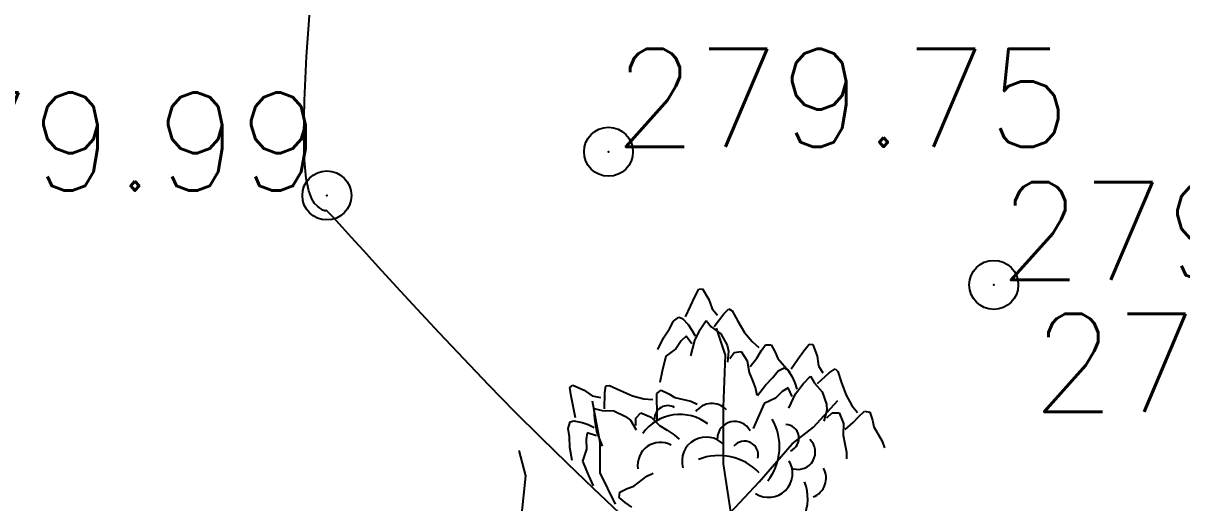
# Model space of a CAD drawing. Header units: millimetres. Extents: x 524954 to 526204, y 9523489 to 9524010.
# Drawn here: x 525160.8 to 525172.63, y 9523752.03 to 9523756.93 of the extents above; entities that cross this region are included whole.
import ezdxf
from ezdxf.enums import TextEntityAlignment as Align

# ---------------------------------------------------------------- set-up
doc = ezdxf.new("R2010")
doc.units = ezdxf.units.MM
doc.header["$PDMODE"] = 32
doc.header["$PDSIZE"] = 0.5
doc.linetypes.add('ACAD_ISO12W100', pattern=[21, 12, -3, 0, -3, 0, -3])
for name, color, linetype in [('Arbre', 34, 'ACAD_ISO12W100'), ('CN_10_00', 1, 'Continuous'), ('TopoAlt', 3, 'Continuous'), ('TOPOJIS', 7, 'Continuous')]:
    doc.layers.add(name, color=color, linetype=linetype)
doc.styles.add('Simplex 1.0', font='Simplex.shx', dxfattribs={"width": 0.99, "height": 1})

# ---------------------------------------------------------------- blocks, each defined once
blk = doc.blocks.new('TCPOINT M')
at = {"color": 0}
blk.add_point((0, 0), dxfattribs=at)
at = {"layer": 'TopoAlt', "style": 'Simplex 1.0', "width": 0.99}
blk.add_attdef('ALT', (0.15, 0.15), '', height=1, dxfattribs=at)
blk = doc.blocks.new('v088')
at = {"color": 3, "linetype": 'Continuous'}
for p, q in [((-0.069, 12.224), (-0.024, 12.318)), ((-0.024, 12.318), (0.016, 12.396)), ((0.016, 12.396), (0.055, 12.4)), ((0.055, 12.4), (0.118, 12.291)), ((-0.118, 12.113), (-0.069, 12.224)), ((0.118, 12.291), (0.152, 12.195)), ((0.152, 12.195), (0.207, 12.131)), ((0.272, 12.144), (0.324, 12.197)), ((0.324, 12.197), (0.356, 12.175)), ((-0.283, 11.991), (-0.243, 12.069)), ((-0.243, 12.069), (-0.188, 12.111)), ((-0.188, 12.111), (-0.15, 12.099)), ((-0.15, 12.099), (-0.092, 12.035)), ((0.032, 11.984), (0.092, 12.078)), ((0.092, 12.078), (0.144, 12.013)), ((0.175, 12.015), (0.272, 12.144)), ((0.356, 12.175), (0.415, 12.069)), ((0.415, 12.069), (0.484, 11.953)), ((-0.344, 11.901), (-0.283, 11.991)), ((-0.092, 12.035), (-0.054, 11.98)), ((-0.054, 11.98), (-0.022, 11.919)), ((-0.025, 11.872), (0.032, 11.984)), ((0.144, 12.013), (0.24, 11.942)), ((0.484, 11.953), (0.56, 11.862)), ((-0.403, 11.78), (-0.344, 11.901)), ((-0.162, 11.869), (-0.217, 11.788)), ((-0.112, 11.918), (-0.162, 11.869)), ((-0.054, 11.839), (-0.112, 11.918)), ((-0.066, 11.715), (-0.025, 11.872)), ((0.24, 11.942), (0.305, 11.825)), ((0.56, 11.862), (0.63, 11.801)), ((0.653, 11.766), (0.699, 11.829)), ((0.699, 11.829), (0.754, 11.828)), ((0.754, 11.828), (0.796, 11.754)), ((1.089, 11.768), (1.142, 11.837)), ((1.142, 11.837), (1.181, 11.833)), ((1.181, 11.833), (1.223, 11.714)), ((-0.32, 11.714), (-0.357, 11.558)), ((-0.217, 11.788), (-0.32, 11.714)), ((0.305, 11.825), (0.32, 11.765)), ((0.32, 11.765), (0.311, 11.65)), ((0.334, 11.69), (0.378, 11.749)), ((0.378, 11.749), (0.45, 11.762)), ((0.45, 11.762), (0.511, 11.664)), ((0.608, 11.694), (0.653, 11.766)), ((0.796, 11.754), (0.824, 11.689)), ((1.027, 11.683), (1.089, 11.768)), ((1.223, 11.714), (1.239, 11.614)), ((0.511, 11.664), (0.53, 11.547)), ((0.542, 11.608), (0.608, 11.694)), ((0.824, 11.689), (0.934, 11.561)), ((0.827, 11.564), (0.889, 11.595)), ((0.889, 11.595), (0.923, 11.575)), ((0.958, 11.583), (1.027, 11.683)), ((1.239, 11.614), (1.281, 11.541)), ((-0.357, 11.558), (-0.382, 11.444)), ((0.53, 11.547), (0.565, 11.463)), ((0.696, 11.418), (0.773, 11.494)), ((0.773, 11.494), (0.827, 11.564)), ((0.923, 11.575), (0.969, 11.502)), ((0.934, 11.561), (0.97, 11.497)), ((0.969, 11.502), (0.996, 11.441)), ((1.081, 11.429), (1.158, 11.51)), ((1.158, 11.51), (1.196, 11.437)), ((1.227, 11.433), (1.346, 11.541)), ((1.346, 11.541), (1.408, 11.583)), ((1.408, 11.583), (1.435, 11.556)), ((1.435, 11.556), (1.473, 11.441)), ((-1.299, 11.392), (-1.27, 11.417)), ((-1.285, 11.305), (-1.299, 11.392)), ((-1.27, 11.417), (-1.154, 11.366)), ((-1.154, 11.366), (-1.07, 11.309)), ((-0.943, 11.337), (-0.932, 11.411)), ((-0.932, 11.411), (-0.894, 11.412)), ((-0.894, 11.412), (-0.784, 11.361)), ((-0.784, 11.361), (-0.66, 11.307)), ((-0.413, 11.333), (-0.367, 11.365)), ((-0.367, 11.365), (-0.29, 11.329)), ((0.565, 11.463), (0.596, 11.383)), ((0.596, 11.383), (0.609, 11.315)), ((0.615, 11.31), (0.696, 11.418)), ((0.869, 11.352), (0.8, 11.283)), ((0.927, 11.391), (0.869, 11.352)), ((0.969, 11.302), (0.927, 11.391)), ((0.996, 11.441), (1.016, 11.375)), ((1.004, 11.329), (1.081, 11.429)), ((1.196, 11.437), (1.277, 11.348)), ((1.473, 11.441), (1.519, 11.314)), ((-1.266, 11.203), (-1.285, 11.305)), ((-1.07, 11.309), (-0.988, 11.29)), ((-0.947, 11.176), (-0.943, 11.337)), ((-0.66, 11.307), (-0.544, 11.278)), ((-0.544, 11.278), (-0.452, 11.27)), ((-0.413, 11.254), (-0.413, 11.333)), ((-0.408, 11.17), (-0.413, 11.254)), ((-0.29, 11.329), (-0.229, 11.292)), ((-0.229, 11.292), (-0.065, 11.254)), ((-0.065, 11.254), (0.001, 11.223)), ((0.8, 11.283), (0.685, 11.229)), ((0.935, 11.183), (1.004, 11.329)), ((1.277, 11.348), (1.319, 11.221)), ((1.519, 11.314), (1.577, 11.21)), ((-1.241, 11.084), (-1.266, 11.203)), ((-1.05, 11.179), (-0.971, 11.157)), ((-1.044, 11.067), (-1.05, 11.179)), ((-0.971, 11.157), (-0.851, 11.155)), ((-0.851, 11.155), (-0.73, 11.098)), ((-0.626, 11.08), (-0.576, 11.133)), ((-0.576, 11.133), (-0.468, 11.09)), ((-0.41, 11.061), (-0.408, 11.17)), ((0.685, 11.229), (0.619, 11.083)), ((1.323, 11.16), (1.292, 11.048)), ((1.319, 11.221), (1.323, 11.16)), ((1.323, 11.083), (1.377, 11.133)), ((1.377, 11.133), (1.45, 11.133)), ((1.45, 11.133), (1.492, 11.025)), ((1.577, 11.21), (1.635, 11.137)), ((1.65, 11.098), (1.708, 11.152)), ((1.708, 11.152), (1.762, 11.141)), ((1.762, 11.141), (1.789, 11.06)), ((-1.317, 10.975), (-1.297, 11.041)), ((-1.297, 11.041), (-1.259, 11.053)), ((-1.259, 11.053), (-1.174, 11.037)), ((-1.174, 11.037), (-1.111, 11.014)), ((-1.111, 11.014), (-1.05, 10.983)), ((-1.024, 10.943), (-1.044, 11.067)), ((-0.73, 11.098), (-0.682, 11.059)), ((-0.682, 11.059), (-0.622, 10.96)), ((-0.626, 11.006), (-0.626, 11.08)), ((-0.468, 11.09), (-0.384, 11.005)), ((-0.384, 11.005), (-0.307, 10.958)), ((0.619, 11.083), (0.573, 10.975)), ((1.492, 11.025), (1.489, 10.906)), ((1.512, 10.964), (1.592, 11.037)), ((1.592, 11.037), (1.65, 11.098)), ((1.789, 11.06), (1.804, 10.991)), ((-1.303, 10.889), (-1.317, 10.975)), ((-1.3, 10.78), (-1.303, 10.889)), ((-1.122, 10.929), (-1.134, 10.861)), ((-1.029, 10.899), (-1.122, 10.929)), ((-0.966, 10.792), (-1.024, 10.943)), ((-0.307, 10.958), (-0.234, 10.911)), ((-0.234, 10.911), (-0.184, 10.864)), ((1.489, 10.906), (1.508, 10.818)), ((1.804, 10.991), (1.889, 10.844)), ((-1.277, 10.647), (-1.3, 10.78)), ((-1.131, 10.763), (-1.171, 10.642)), ((-1.134, 10.861), (-1.131, 10.763)), ((1.508, 10.818), (1.523, 10.733)), ((1.889, 10.844), (1.912, 10.775)), ((1.523, 10.733), (1.523, 10.664)), ((-1.171, 10.642), (-1.109, 10.494)), ((-1.109, 10.494), (-1.063, 10.387)), ((-0.648, 10.385), (-0.514, 10.488)), ((-0.514, 10.488), (-0.448, 10.519)), ((-0.796, 10.268), (-0.791, 10.323)), ((-0.791, 10.323), (-0.715, 10.36)), ((-0.715, 10.36), (-0.648, 10.385)), ((-0.735, 10.218), (-0.796, 10.268)), ((-0.666, 10.169), (-0.735, 10.218))]:
    blk.add_line(p, q, dxfattribs=at)
at = {"linetype": 'Continuous'}
for p, q in [((0.29, 11.722), (0.197, 12)), ((0.27, 11.193), (0.29, 11.722)), ((-0.991, 10.831), (-1.069, 11.252)), ((1.188, 10.988), (1.437, 11.261)), ((0.269, 10.614), (0.27, 11.193)), ((0.968, 10.816), (1.188, 10.988)), ((-0.991, 10.52), (-0.991, 10.831)), ((0.634, 10.429), (0.968, 10.816)), ((-1.749, 10.491), (-1.817, 10.751)), ((0.345, 10.122), (0.269, 10.614)), ((-1.806, 9.931), (-1.749, 10.491)), ((-0.835, 10.2), (-0.991, 10.52)), ((0.336, 10.112), (0.634, 10.429))]:
    blk.add_line(p, q, dxfattribs=at)
at = {"color": 3, "linetype": 'Continuous'}
for centre, major_axis, start_param, end_param in [((-0.176, 10.651), (0.33, 0.33), 0.12682, 1.733702), ((-0.3, 11.072), (0.0964, 0.0964), 0.254619, 2.377018), ((0.15, 11.024), (0.145, 0.145), 6.263619, 7.998733), ((0.383, 10.87), (-0.125, 0.125), 4.396235, 7.060094), ((0.275, 10.786), (0.4, 0.4), 4.836335, 6.022049), ((0.899, 10.876), (0.099, 0.099), 4.31771, 7.031286), ((0.091, 10.641), (0.174, 0.174), 6.236163, 8.918901), ((-0.376, 10.6), (0.164, 0.164), 0.282297, 2.520721), ((0.483, 10.705), (-0.099, 0.099), 3.680741, 6.394318), ((1.029, 10.733), (-0.125, 0.125), 2.081137, 4.744996), ((0.223, 10.132), (-0.4, 0.4), 4.689978, 5.875693), ((0.728, 10.517), (-0.174, 0.174), 1.793126, 4.475865), ((1.111, 10.467), (-0.145, 0.145), 2.713295, 4.448408), ((0.662, 10.258), (-0.33, 0.33), 2.69514, 4.302022)]:
    blk.add_ellipse(centre, major_axis=major_axis, ratio=1, start_param=start_param, end_param=end_param, dxfattribs=at)

msp = doc.modelspace()

# ---------------------------------------------------------------- linework, layer by layer
at = {"layer": 'CN_10_00', "elevation": 280, "flags": 128}
msp.add_lwpolyline([(525166.889, 9523751.923), (525166.625, 9523752.178), (525166.359, 9523752.433), (525166.091, 9523752.693), (525165.822, 9523752.961), (525165.557, 9523753.232), (525165.299, 9523753.501), (525165.053, 9523753.762), (525164.823, 9523754.009), (525164.614, 9523754.236), (525164.431, 9523754.437), (525164.277, 9523754.606), (525164.155, 9523754.74), (525164.063, 9523754.841), (525163.996, 9523754.914), (525163.951, 9523754.963), (525163.922, 9523754.993), (525163.906, 9523755.008), (525163.898, 9523755.014), (525163.894, 9523755.014), (525163.891, 9523755.013), (525163.887, 9523755.013), (525163.881, 9523755.013), (525163.873, 9523755.015), (525163.862, 9523755.02), (525163.848, 9523755.029), (525163.829, 9523755.042), (525163.806, 9523755.061), (525163.778, 9523755.088), (525163.748, 9523755.135), (525163.718, 9523755.215), (525163.693, 9523755.342), (525163.675, 9523755.529), (525163.667, 9523755.79), (525163.673, 9523756.139), (525163.695, 9523756.588), (525163.736, 9523757.145)], dxfattribs=at)

# ---------------------------------------------------------------- block references
at = {"layer": 'Arbre'}
msp.add_blockref('v088', (525167.682, 9523741.815), dxfattribs=at)
at = {"layer": 'TOPOJIS'}
ref = msp.add_blockref('TCPOINT M', (525166.777, 9523755.616, 279.75), dxfattribs=at)
ref.add_attrib('ALT', '279.75', (525166.827, 9523755.666, 279.75), dxfattribs={"layer": 'TopoAlt', "height": 1, "style": 'Simplex 1.0', "width": 0.99})
ref = msp.add_blockref('TCPOINT M', (525163.903, 9523755.169, 279.99), dxfattribs=at)
ref.add_attrib('ALT', '279.99', dxfattribs={"layer": 'TopoAlt', "height": 1, "style": 'Simplex 1.0', "width": 0.99}).set_placement((525163.853, 9523755.219, 279.99), align=Align.RIGHT)
ref = msp.add_blockref('TCPOINT M', (525170.709, 9523754.256, 279.61), dxfattribs=at)
ref.add_attrib('ALT', '279.61', (525170.759, 9523754.306, 279.61), dxfattribs={"layer": 'TopoAlt', "height": 1, "style": 'Simplex 1.0', "width": 0.99})
ref = msp.add_blockref('TCPOINT M', (525175.814, 9523752.911, 279.33), dxfattribs=at)
ref.add_attrib('ALT', '279.33', dxfattribs={"layer": 'TopoAlt', "height": 1, "style": 'Simplex 1.0', "width": 0.99}).set_placement((525175.764, 9523752.961, 279.33), align=Align.RIGHT)

doc.saveas('drawing.dxf')
